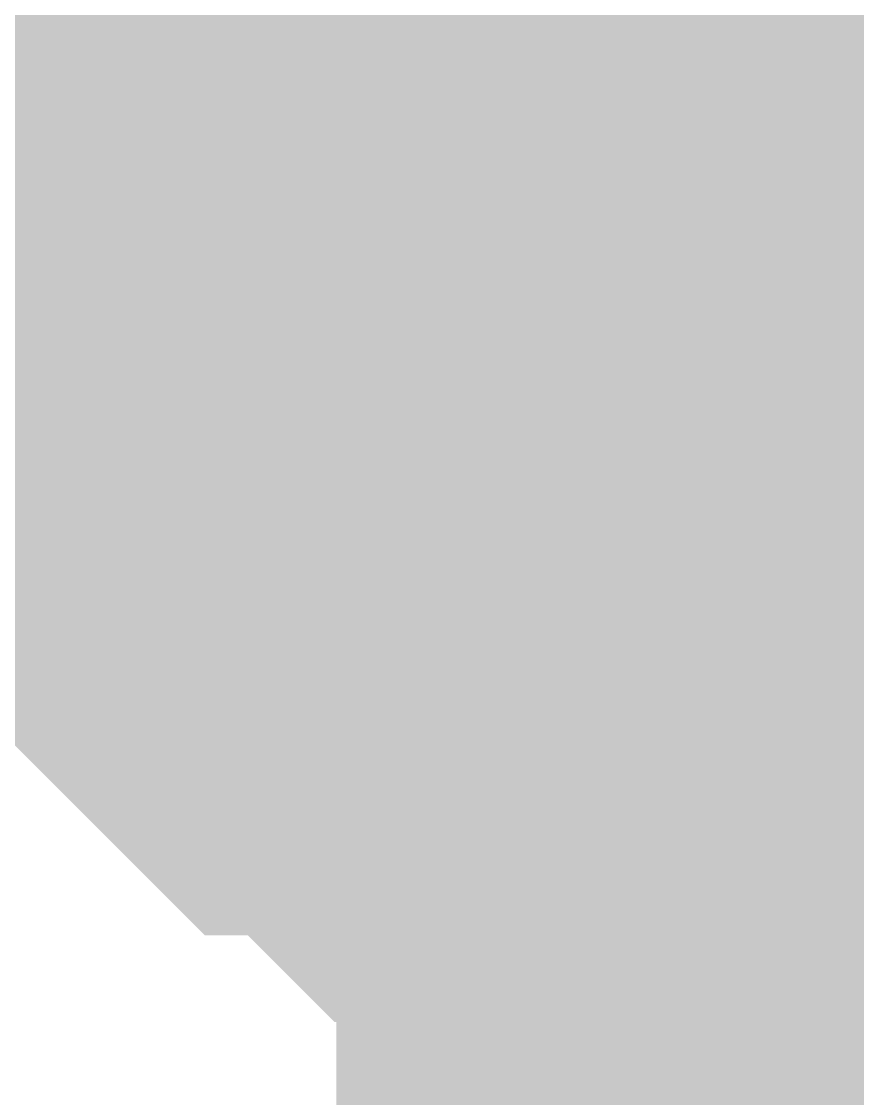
# Model space of a CAD drawing. Header units: inches. Extents: x 0 to 841, y 0 to 594.
# Drawn here: x 774.318 to 775.185, y 541.531 to 542.648 of the extents above; entities that cross this region are included whole.
import ezdxf

# ---------------------------------------------------------------- set-up
doc = ezdxf.new("R2010")
doc.units = ezdxf.units.IN
doc.layers.add('Sheet', color=255, linetype='Continuous')

msp = doc.modelspace()

# ---------------------------------------------------------------- linework, layer by layer
at = {"layer": 'Sheet'}
for points in [[(775.019, 542.4787, 0.7493, 0.7493, 0), (775.019, 544.9941, 0.7493, 0.7493, 0)], [(774.2554, 542.4787, 0.2997, 0.2997, 0), (774.2554, 542.5236, 0.2997, 0.2997, 0), (774.2554, 542.5685, 0.2997, 0.2997, 0), (774.2554, 542.5685, 0.2997, 0.2997, 0), (774.2554, 542.6134, 0.2997, 0.2997, 0), (774.2554, 542.6583, 0.2997, 0.2997, 0), (774.3003, 542.7033, 0.2997, 0.2997, 0), (774.3003, 542.7482, 0.2997, 0.2997, 0), (774.3003, 542.7482, 0.2997, 0.2997, 0), (774.3452, 542.7931, 0.2997, 0.2997, 0), (774.3452, 542.838, 0.2997, 0.2997, 0)], [(774.2554, 542.4787, 0.2997, 0.2997, 0), (774.2554, 542.5236, 0.2997, 0.2997, 0), (774.2554, 542.5685, 0.2997, 0.2997, 0), (774.2554, 542.5685, 0.2997, 0.2997, 0), (774.2554, 542.6134, 0.2997, 0.2997, 0), (774.2554, 542.6583, 0.2997, 0.2997, 0), (774.3003, 542.7033, 0.2997, 0.2997, 0), (774.3003, 542.7482, 0.2997, 0.2997, 0), (774.3003, 542.7482, 0.2997, 0.2997, 0), (774.3452, 542.7931, 0.2997, 0.2997, 0), (774.3452, 542.838, 0.2997, 0.2997, 0)], [(774.2554, 542.4787, 0.2997, 0.2997, 0), (774.2554, 542.5236, 0.2997, 0.2997, 0), (774.2554, 542.5685, 0.2997, 0.2997, 0), (774.2554, 542.5685, 0.2997, 0.2997, 0), (774.2554, 542.6134, 0.2997, 0.2997, 0), (774.2554, 542.6583, 0.2997, 0.2997, 0), (774.3003, 542.7033, 0.2997, 0.2997, 0), (774.3003, 542.7482, 0.2997, 0.2997, 0), (774.3003, 542.7482, 0.2997, 0.2997, 0), (774.3452, 542.7931, 0.2997, 0.2997, 0), (774.3452, 542.838, 0.2997, 0.2997, 0)], [(774.2554, 542.4787, 0.2997, 0.2997, 0), (774.2554, 542.5236, 0.2997, 0.2997, 0), (774.2554, 542.5685, 0.2997, 0.2997, 0), (774.2554, 542.5685, 0.2997, 0.2997, 0), (774.2554, 542.6134, 0.2997, 0.2997, 0), (774.2554, 542.6583, 0.2997, 0.2997, 0), (774.3003, 542.7033, 0.2997, 0.2997, 0), (774.3003, 542.7482, 0.2997, 0.2997, 0), (774.3003, 542.7482, 0.2997, 0.2997, 0), (774.3452, 542.7931, 0.2997, 0.2997, 0), (774.3452, 542.838, 0.2997, 0.2997, 0)], [(774.48, 542.4787, 0.2997, 0.2997, 0), (774.48, 542.5236, 0.2997, 0.2997, 0), (774.48, 542.5236, 0.2997, 0.2997, 0), (774.48, 542.5685, 0.2997, 0.2997, 0), (774.48, 542.5685, 0.2997, 0.2997, 0), (774.48, 542.6134, 0.2997, 0.2997, 0), (774.5249, 542.6134, 0.2997, 0.2997, 0), (774.5249, 542.6583, 0.2997, 0.2997, 0), (774.5249, 542.6583, 0.2997, 0.2997, 0), (774.5249, 542.7033, 0.2997, 0.2997, 0), (774.5249, 542.7033, 0.2997, 0.2997, 0), (774.5698, 542.7482, 0.2997, 0.2997, 0), (774.5698, 542.7482, 0.2997, 0.2997, 0), (774.5698, 542.7931, 0.2997, 0.2997, 0), (774.6147, 542.7931, 0.2997, 0.2997, 0), (774.6147, 542.7931, 0.2997, 0.2997, 0), (774.6147, 542.838, 0.2997, 0.2997, 0)], [(774.48, 542.4787, 0.2997, 0.2997, 0), (774.48, 542.5236, 0.2997, 0.2997, 0), (774.48, 542.5236, 0.2997, 0.2997, 0), (774.48, 542.5685, 0.2997, 0.2997, 0), (774.48, 542.5685, 0.2997, 0.2997, 0), (774.48, 542.6134, 0.2997, 0.2997, 0), (774.5249, 542.6134, 0.2997, 0.2997, 0), (774.5249, 542.6583, 0.2997, 0.2997, 0), (774.5249, 542.6583, 0.2997, 0.2997, 0), (774.5249, 542.7033, 0.2997, 0.2997, 0), (774.5249, 542.7033, 0.2997, 0.2997, 0), (774.5698, 542.7482, 0.2997, 0.2997, 0), (774.5698, 542.7482, 0.2997, 0.2997, 0), (774.5698, 542.7931, 0.2997, 0.2997, 0), (774.6147, 542.7931, 0.2997, 0.2997, 0), (774.6147, 542.7931, 0.2997, 0.2997, 0), (774.6147, 542.838, 0.2997, 0.2997, 0)], [(774.48, 542.4787, 0.2997, 0.2997, 0), (774.48, 542.5236, 0.2997, 0.2997, 0), (774.48, 542.5236, 0.2997, 0.2997, 0), (774.48, 542.5685, 0.2997, 0.2997, 0), (774.48, 542.5685, 0.2997, 0.2997, 0), (774.48, 542.6134, 0.2997, 0.2997, 0), (774.5249, 542.6134, 0.2997, 0.2997, 0), (774.5249, 542.6583, 0.2997, 0.2997, 0), (774.5249, 542.6583, 0.2997, 0.2997, 0), (774.5249, 542.7033, 0.2997, 0.2997, 0), (774.5249, 542.7033, 0.2997, 0.2997, 0), (774.5698, 542.7482, 0.2997, 0.2997, 0), (774.5698, 542.7482, 0.2997, 0.2997, 0), (774.5698, 542.7931, 0.2997, 0.2997, 0), (774.6147, 542.7931, 0.2997, 0.2997, 0), (774.6147, 542.7931, 0.2997, 0.2997, 0), (774.6147, 542.838, 0.2997, 0.2997, 0)], [(752.5162, 542.4787, 0.7493, 0.7493, 0), (760.0171, 542.4787, 0.7493, 0.7493, 0), (775.019, 542.4787, 0.7493, 0.7493, 0)], [(775.019, 542.4787, 0.7493, 0.7493, 0), (775.019, 536.9986, 0.7493, 0.7493, 0)], [(774.2554, 542.6583, 0.0991, 0.0991, 0), (774.3003, 542.7033, 0.0991, 0.0991, 0)], [(774.2554, 542.6583, 0.0991, 0.0991, 0), (774.3003, 542.7033, 0.0991, 0.0991, 0)], [(774.2554, 542.6583, 0.0991, 0.0991, 0), (774.3003, 542.7033, 0.0991, 0.0991, 0)], [(774.2554, 542.6583, 0.0991, 0.0991, 0), (774.3003, 542.7033, 0.0991, 0.0991, 0)], [(774.48, 542.4787, 0.0991, 0.0991, 0), (774.48, 542.5236, 0.0991, 0.0991, 0), (774.48, 542.5236, 0.0991, 0.0991, 0), (774.48, 542.5685, 0.0991, 0.0991, 0), (774.48, 542.5685, 0.0991, 0.0991, 0), (774.48, 542.6134, 0.0991, 0.0991, 0), (774.5249, 542.6134, 0.0991, 0.0991, 0), (774.5249, 542.6583, 0.0991, 0.0991, 0), (774.5249, 542.6583, 0.0991, 0.0991, 0), (774.5249, 542.7033, 0.0991, 0.0991, 0)], [(774.48, 542.4787, 0.0991, 0.0991, 0), (774.48, 542.5236, 0.0991, 0.0991, 0), (774.48, 542.5236, 0.0991, 0.0991, 0), (774.48, 542.5685, 0.0991, 0.0991, 0), (774.48, 542.5685, 0.0991, 0.0991, 0), (774.48, 542.6134, 0.0991, 0.0991, 0), (774.5249, 542.6134, 0.0991, 0.0991, 0), (774.5249, 542.6583, 0.0991, 0.0991, 0), (774.5249, 542.6583, 0.0991, 0.0991, 0), (774.5249, 542.7033, 0.0991, 0.0991, 0)], [(774.48, 542.4787, 0.0991, 0.0991, 0), (774.48, 542.5236, 0.0991, 0.0991, 0), (774.48, 542.5236, 0.0991, 0.0991, 0), (774.48, 542.5685, 0.0991, 0.0991, 0), (774.48, 542.5685, 0.0991, 0.0991, 0), (774.48, 542.6134, 0.0991, 0.0991, 0), (774.5249, 542.6134, 0.0991, 0.0991, 0), (774.5249, 542.6583, 0.0991, 0.0991, 0), (774.5249, 542.6583, 0.0991, 0.0991, 0), (774.5249, 542.7033, 0.0991, 0.0991, 0)], [(775.019, 541.7151, 0.2997, 0.2997, 0), (774.974, 541.7151, 0.2997, 0.2997, 0), (774.9291, 541.7151, 0.2997, 0.2997, 0), (774.8842, 541.7151, 0.2997, 0.2997, 0), (774.8393, 541.7151, 0.2997, 0.2997, 0), (774.8393, 541.76, 0.2997, 0.2997, 0), (774.7944, 541.76, 0.2997, 0.2997, 0), (774.7495, 541.76, 0.2997, 0.2997, 0), (774.7045, 541.76, 0.2997, 0.2997, 0), (774.6596, 541.8049, 0.2997, 0.2997, 0), (774.6596, 541.8049, 0.2997, 0.2997, 0), (774.6147, 541.8498, 0.2997, 0.2997, 0), (774.5698, 541.8498, 0.2997, 0.2997, 0), (774.5698, 541.8498, 0.2997, 0.2997, 0), (774.5249, 541.8947, 0.2997, 0.2997, 0), (774.48, 541.9397, 0.2997, 0.2997, 0), (774.48, 541.9397, 0.2997, 0.2997, 0), (774.4351, 541.9846, 0.2997, 0.2997, 0), (774.4351, 541.9846, 0.2997, 0.2997, 0), (774.3901, 542.0295, 0.2997, 0.2997, 0), (774.3901, 542.0744, 0.2997, 0.2997, 0), (774.3452, 542.0744, 0.2997, 0.2997, 0), (774.3452, 542.1193, 0.2997, 0.2997, 0), (774.3452, 542.1642, 0.2997, 0.2997, 0), (774.3003, 542.2092, 0.2997, 0.2997, 0), (774.3003, 542.2092, 0.2997, 0.2997, 0), (774.3003, 542.2541, 0.2997, 0.2997, 0), (774.2554, 542.299, 0.2997, 0.2997, 0), (774.2554, 542.3439, 0.2997, 0.2997, 0), (774.2554, 542.3888, 0.2997, 0.2997, 0), (774.2554, 542.3888, 0.2997, 0.2997, 0), (774.2554, 542.4338, 0.2997, 0.2997, 0), (774.2554, 542.4787, 0.2997, 0.2997, 0)], [(774.2554, 542.4787, 0.2997, 0.2997, 0), (774.2554, 542.4787, 0.2997, 0.2997, 0)], [(775.019, 541.7151, 0.2997, 0.2997, 0), (774.974, 541.7151, 0.2997, 0.2997, 0), (774.9291, 541.7151, 0.2997, 0.2997, 0), (774.8842, 541.7151, 0.2997, 0.2997, 0), (774.8393, 541.7151, 0.2997, 0.2997, 0), (774.8393, 541.76, 0.2997, 0.2997, 0), (774.7944, 541.76, 0.2997, 0.2997, 0), (774.7495, 541.76, 0.2997, 0.2997, 0), (774.7045, 541.76, 0.2997, 0.2997, 0), (774.6596, 541.8049, 0.2997, 0.2997, 0), (774.6596, 541.8049, 0.2997, 0.2997, 0), (774.6147, 541.8498, 0.2997, 0.2997, 0), (774.5698, 541.8498, 0.2997, 0.2997, 0), (774.5698, 541.8498, 0.2997, 0.2997, 0), (774.5249, 541.8947, 0.2997, 0.2997, 0), (774.48, 541.9397, 0.2997, 0.2997, 0), (774.48, 541.9397, 0.2997, 0.2997, 0), (774.4351, 541.9846, 0.2997, 0.2997, 0), (774.4351, 541.9846, 0.2997, 0.2997, 0), (774.3901, 542.0295, 0.2997, 0.2997, 0), (774.3901, 542.0744, 0.2997, 0.2997, 0), (774.3452, 542.0744, 0.2997, 0.2997, 0), (774.3452, 542.1193, 0.2997, 0.2997, 0), (774.3452, 542.1642, 0.2997, 0.2997, 0), (774.3003, 542.2092, 0.2997, 0.2997, 0), (774.3003, 542.2092, 0.2997, 0.2997, 0), (774.3003, 542.2541, 0.2997, 0.2997, 0), (774.2554, 542.299, 0.2997, 0.2997, 0), (774.2554, 542.3439, 0.2997, 0.2997, 0), (774.2554, 542.3888, 0.2997, 0.2997, 0), (774.2554, 542.3888, 0.2997, 0.2997, 0), (774.2554, 542.4338, 0.2997, 0.2997, 0), (774.2554, 542.4787, 0.2997, 0.2997, 0)], [(774.2554, 542.4787, 0.2997, 0.2997, 0), (774.2554, 542.4787, 0.2997, 0.2997, 0)], [(775.019, 541.7151, 0.2997, 0.2997, 0), (774.974, 541.7151, 0.2997, 0.2997, 0), (774.9291, 541.7151, 0.2997, 0.2997, 0), (774.8842, 541.7151, 0.2997, 0.2997, 0), (774.8393, 541.7151, 0.2997, 0.2997, 0), (774.8393, 541.76, 0.2997, 0.2997, 0), (774.7944, 541.76, 0.2997, 0.2997, 0), (774.7495, 541.76, 0.2997, 0.2997, 0), (774.7045, 541.76, 0.2997, 0.2997, 0), (774.6596, 541.8049, 0.2997, 0.2997, 0), (774.6596, 541.8049, 0.2997, 0.2997, 0), (774.6147, 541.8498, 0.2997, 0.2997, 0), (774.5698, 541.8498, 0.2997, 0.2997, 0), (774.5698, 541.8498, 0.2997, 0.2997, 0), (774.5249, 541.8947, 0.2997, 0.2997, 0), (774.48, 541.9397, 0.2997, 0.2997, 0), (774.48, 541.9397, 0.2997, 0.2997, 0), (774.4351, 541.9846, 0.2997, 0.2997, 0), (774.4351, 541.9846, 0.2997, 0.2997, 0), (774.3901, 542.0295, 0.2997, 0.2997, 0), (774.3901, 542.0744, 0.2997, 0.2997, 0), (774.3452, 542.0744, 0.2997, 0.2997, 0), (774.3452, 542.1193, 0.2997, 0.2997, 0), (774.3452, 542.1642, 0.2997, 0.2997, 0), (774.3003, 542.2092, 0.2997, 0.2997, 0), (774.3003, 542.2092, 0.2997, 0.2997, 0), (774.3003, 542.2541, 0.2997, 0.2997, 0), (774.2554, 542.299, 0.2997, 0.2997, 0), (774.2554, 542.3439, 0.2997, 0.2997, 0), (774.2554, 542.3888, 0.2997, 0.2997, 0), (774.2554, 542.3888, 0.2997, 0.2997, 0), (774.2554, 542.4338, 0.2997, 0.2997, 0), (774.2554, 542.4787, 0.2997, 0.2997, 0)], [(774.2554, 542.4787, 0.2997, 0.2997, 0), (774.2554, 542.4787, 0.2997, 0.2997, 0)], [(775.019, 541.7151, 0.2997, 0.2997, 0), (774.974, 541.7151, 0.2997, 0.2997, 0), (774.9291, 541.7151, 0.2997, 0.2997, 0), (774.8842, 541.7151, 0.2997, 0.2997, 0), (774.8393, 541.7151, 0.2997, 0.2997, 0), (774.8393, 541.76, 0.2997, 0.2997, 0), (774.7944, 541.76, 0.2997, 0.2997, 0), (774.7495, 541.76, 0.2997, 0.2997, 0), (774.7045, 541.76, 0.2997, 0.2997, 0), (774.6596, 541.8049, 0.2997, 0.2997, 0), (774.6596, 541.8049, 0.2997, 0.2997, 0), (774.6147, 541.8498, 0.2997, 0.2997, 0), (774.5698, 541.8498, 0.2997, 0.2997, 0), (774.5698, 541.8498, 0.2997, 0.2997, 0), (774.5249, 541.8947, 0.2997, 0.2997, 0), (774.48, 541.9397, 0.2997, 0.2997, 0), (774.48, 541.9397, 0.2997, 0.2997, 0), (774.4351, 541.9846, 0.2997, 0.2997, 0), (774.4351, 541.9846, 0.2997, 0.2997, 0), (774.3901, 542.0295, 0.2997, 0.2997, 0), (774.3901, 542.0744, 0.2997, 0.2997, 0), (774.3452, 542.0744, 0.2997, 0.2997, 0), (774.3452, 542.1193, 0.2997, 0.2997, 0), (774.3452, 542.1642, 0.2997, 0.2997, 0), (774.3003, 542.2092, 0.2997, 0.2997, 0), (774.3003, 542.2092, 0.2997, 0.2997, 0), (774.3003, 542.2541, 0.2997, 0.2997, 0), (774.2554, 542.299, 0.2997, 0.2997, 0), (774.2554, 542.3439, 0.2997, 0.2997, 0), (774.2554, 542.3888, 0.2997, 0.2997, 0), (774.2554, 542.3888, 0.2997, 0.2997, 0), (774.2554, 542.4338, 0.2997, 0.2997, 0), (774.2554, 542.4787, 0.2997, 0.2997, 0)], [(774.2554, 542.4787, 0.2997, 0.2997, 0), (774.2554, 542.4787, 0.2997, 0.2997, 0)], [(775.019, 541.9846, 0.2997, 0.2997, 0), (774.974, 541.9846, 0.2997, 0.2997, 0), (774.974, 541.9846, 0.2997, 0.2997, 0), (774.9291, 541.9846, 0.2997, 0.2997, 0), (774.8842, 541.9846, 0.2997, 0.2997, 0), (774.8842, 541.9846, 0.2997, 0.2997, 0), (774.8393, 542.0295, 0.2997, 0.2997, 0), (774.8393, 542.0295, 0.2997, 0.2997, 0), (774.7944, 542.0295, 0.2997, 0.2997, 0), (774.7944, 542.0295, 0.2997, 0.2997, 0), (774.7495, 542.0295, 0.2997, 0.2997, 0), (774.7495, 542.0744, 0.2997, 0.2997, 0), (774.7045, 542.0744, 0.2997, 0.2997, 0), (774.7045, 542.0744, 0.2997, 0.2997, 0), (774.6596, 542.1193, 0.2997, 0.2997, 0), (774.6596, 542.1193, 0.2997, 0.2997, 0), (774.6147, 542.1193, 0.2997, 0.2997, 0), (774.6147, 542.1642, 0.2997, 0.2997, 0), (774.6147, 542.1642, 0.2997, 0.2997, 0), (774.5698, 542.1642, 0.2997, 0.2997, 0), (774.5698, 542.2092, 0.2997, 0.2997, 0), (774.5698, 542.2092, 0.2997, 0.2997, 0), (774.5249, 542.2541, 0.2997, 0.2997, 0), (774.5249, 542.2541, 0.2997, 0.2997, 0), (774.5249, 542.299, 0.2997, 0.2997, 0), (774.5249, 542.299, 0.2997, 0.2997, 0), (774.5249, 542.3439, 0.2997, 0.2997, 0), (774.48, 542.3439, 0.2997, 0.2997, 0), (774.48, 542.3888, 0.2997, 0.2997, 0), (774.48, 542.3888, 0.2997, 0.2997, 0), (774.48, 542.4338, 0.2997, 0.2997, 0), (774.48, 542.4338, 0.2997, 0.2997, 0), (774.48, 542.4787, 0.2997, 0.2997, 0)], [(774.48, 542.4787, 0.2997, 0.2997, 0), (774.48, 542.4787, 0.2997, 0.2997, 0)], [(775.019, 541.9846, 0.2997, 0.2997, 0), (774.974, 541.9846, 0.2997, 0.2997, 0), (774.974, 541.9846, 0.2997, 0.2997, 0), (774.9291, 541.9846, 0.2997, 0.2997, 0), (774.8842, 541.9846, 0.2997, 0.2997, 0), (774.8842, 541.9846, 0.2997, 0.2997, 0), (774.8393, 542.0295, 0.2997, 0.2997, 0), (774.8393, 542.0295, 0.2997, 0.2997, 0), (774.7944, 542.0295, 0.2997, 0.2997, 0), (774.7944, 542.0295, 0.2997, 0.2997, 0), (774.7495, 542.0295, 0.2997, 0.2997, 0), (774.7495, 542.0744, 0.2997, 0.2997, 0), (774.7045, 542.0744, 0.2997, 0.2997, 0), (774.7045, 542.0744, 0.2997, 0.2997, 0), (774.6596, 542.1193, 0.2997, 0.2997, 0), (774.6596, 542.1193, 0.2997, 0.2997, 0), (774.6147, 542.1193, 0.2997, 0.2997, 0), (774.6147, 542.1642, 0.2997, 0.2997, 0), (774.6147, 542.1642, 0.2997, 0.2997, 0), (774.5698, 542.1642, 0.2997, 0.2997, 0), (774.5698, 542.2092, 0.2997, 0.2997, 0), (774.5698, 542.2092, 0.2997, 0.2997, 0), (774.5249, 542.2541, 0.2997, 0.2997, 0), (774.5249, 542.2541, 0.2997, 0.2997, 0), (774.5249, 542.299, 0.2997, 0.2997, 0), (774.5249, 542.299, 0.2997, 0.2997, 0), (774.5249, 542.3439, 0.2997, 0.2997, 0), (774.48, 542.3439, 0.2997, 0.2997, 0), (774.48, 542.3888, 0.2997, 0.2997, 0), (774.48, 542.3888, 0.2997, 0.2997, 0), (774.48, 542.4338, 0.2997, 0.2997, 0), (774.48, 542.4338, 0.2997, 0.2997, 0), (774.48, 542.4787, 0.2997, 0.2997, 0)], [(774.48, 542.4787, 0.2997, 0.2997, 0), (774.48, 542.4787, 0.2997, 0.2997, 0)], [(775.019, 541.9846, 0.2997, 0.2997, 0), (774.974, 541.9846, 0.2997, 0.2997, 0), (774.974, 541.9846, 0.2997, 0.2997, 0), (774.9291, 541.9846, 0.2997, 0.2997, 0), (774.8842, 541.9846, 0.2997, 0.2997, 0), (774.8842, 541.9846, 0.2997, 0.2997, 0), (774.8393, 542.0295, 0.2997, 0.2997, 0), (774.8393, 542.0295, 0.2997, 0.2997, 0), (774.7944, 542.0295, 0.2997, 0.2997, 0), (774.7944, 542.0295, 0.2997, 0.2997, 0), (774.7495, 542.0295, 0.2997, 0.2997, 0), (774.7495, 542.0744, 0.2997, 0.2997, 0), (774.7045, 542.0744, 0.2997, 0.2997, 0), (774.7045, 542.0744, 0.2997, 0.2997, 0), (774.6596, 542.1193, 0.2997, 0.2997, 0), (774.6596, 542.1193, 0.2997, 0.2997, 0), (774.6147, 542.1193, 0.2997, 0.2997, 0), (774.6147, 542.1642, 0.2997, 0.2997, 0), (774.6147, 542.1642, 0.2997, 0.2997, 0), (774.5698, 542.1642, 0.2997, 0.2997, 0), (774.5698, 542.2092, 0.2997, 0.2997, 0), (774.5698, 542.2092, 0.2997, 0.2997, 0), (774.5249, 542.2541, 0.2997, 0.2997, 0), (774.5249, 542.2541, 0.2997, 0.2997, 0), (774.5249, 542.299, 0.2997, 0.2997, 0), (774.5249, 542.299, 0.2997, 0.2997, 0), (774.5249, 542.3439, 0.2997, 0.2997, 0), (774.48, 542.3439, 0.2997, 0.2997, 0), (774.48, 542.3888, 0.2997, 0.2997, 0), (774.48, 542.3888, 0.2997, 0.2997, 0), (774.48, 542.4338, 0.2997, 0.2997, 0), (774.48, 542.4338, 0.2997, 0.2997, 0), (774.48, 542.4787, 0.2997, 0.2997, 0)], [(774.48, 542.4787, 0.2997, 0.2997, 0), (774.48, 542.4787, 0.2997, 0.2997, 0)], [(775.019, 537.4927, 0.2997, 0.2997, 0), (775.019, 542.4787, 0.2997, 0.2997, 0)], [(775.019, 541.9846, 0.0991, 0.0991, 0), (774.974, 541.9846, 0.0991, 0.0991, 0), (774.974, 541.9846, 0.0991, 0.0991, 0), (774.9291, 541.9846, 0.0991, 0.0991, 0), (774.8842, 541.9846, 0.0991, 0.0991, 0), (774.8842, 541.9846, 0.0991, 0.0991, 0), (774.8393, 542.0295, 0.0991, 0.0991, 0), (774.8393, 542.0295, 0.0991, 0.0991, 0), (774.7944, 542.0295, 0.0991, 0.0991, 0), (774.7944, 542.0295, 0.0991, 0.0991, 0), (774.7495, 542.0295, 0.0991, 0.0991, 0), (774.7495, 542.0744, 0.0991, 0.0991, 0), (774.7045, 542.0744, 0.0991, 0.0991, 0), (774.7045, 542.0744, 0.0991, 0.0991, 0), (774.6596, 542.1193, 0.0991, 0.0991, 0), (774.6596, 542.1193, 0.0991, 0.0991, 0), (774.6147, 542.1193, 0.0991, 0.0991, 0), (774.6147, 542.1642, 0.0991, 0.0991, 0), (774.6147, 542.1642, 0.0991, 0.0991, 0), (774.5698, 542.1642, 0.0991, 0.0991, 0), (774.5698, 542.2092, 0.0991, 0.0991, 0), (774.5698, 542.2092, 0.0991, 0.0991, 0), (774.5249, 542.2541, 0.0991, 0.0991, 0), (774.5249, 542.2541, 0.0991, 0.0991, 0), (774.5249, 542.299, 0.0991, 0.0991, 0), (774.5249, 542.299, 0.0991, 0.0991, 0), (774.5249, 542.3439, 0.0991, 0.0991, 0), (774.48, 542.3439, 0.0991, 0.0991, 0), (774.48, 542.3888, 0.0991, 0.0991, 0), (774.48, 542.3888, 0.0991, 0.0991, 0), (774.48, 542.4338, 0.0991, 0.0991, 0), (774.48, 542.4338, 0.0991, 0.0991, 0), (774.48, 542.4787, 0.0991, 0.0991, 0)], [(774.48, 542.4787, 0.0991, 0.0991, 0), (774.48, 542.4787, 0.0991, 0.0991, 0)], [(775.019, 541.9846, 0.0991, 0.0991, 0), (774.974, 541.9846, 0.0991, 0.0991, 0), (774.974, 541.9846, 0.0991, 0.0991, 0), (774.9291, 541.9846, 0.0991, 0.0991, 0), (774.8842, 541.9846, 0.0991, 0.0991, 0), (774.8842, 541.9846, 0.0991, 0.0991, 0), (774.8393, 542.0295, 0.0991, 0.0991, 0), (774.8393, 542.0295, 0.0991, 0.0991, 0), (774.7944, 542.0295, 0.0991, 0.0991, 0), (774.7944, 542.0295, 0.0991, 0.0991, 0), (774.7495, 542.0295, 0.0991, 0.0991, 0), (774.7495, 542.0744, 0.0991, 0.0991, 0), (774.7045, 542.0744, 0.0991, 0.0991, 0), (774.7045, 542.0744, 0.0991, 0.0991, 0), (774.6596, 542.1193, 0.0991, 0.0991, 0), (774.6596, 542.1193, 0.0991, 0.0991, 0), (774.6147, 542.1193, 0.0991, 0.0991, 0), (774.6147, 542.1642, 0.0991, 0.0991, 0), (774.6147, 542.1642, 0.0991, 0.0991, 0), (774.5698, 542.1642, 0.0991, 0.0991, 0), (774.5698, 542.2092, 0.0991, 0.0991, 0), (774.5698, 542.2092, 0.0991, 0.0991, 0), (774.5249, 542.2541, 0.0991, 0.0991, 0), (774.5249, 542.2541, 0.0991, 0.0991, 0), (774.5249, 542.299, 0.0991, 0.0991, 0), (774.5249, 542.299, 0.0991, 0.0991, 0), (774.5249, 542.3439, 0.0991, 0.0991, 0), (774.48, 542.3439, 0.0991, 0.0991, 0), (774.48, 542.3888, 0.0991, 0.0991, 0), (774.48, 542.3888, 0.0991, 0.0991, 0), (774.48, 542.4338, 0.0991, 0.0991, 0), (774.48, 542.4338, 0.0991, 0.0991, 0), (774.48, 542.4787, 0.0991, 0.0991, 0)], [(774.48, 542.4787, 0.0991, 0.0991, 0), (774.48, 542.4787, 0.0991, 0.0991, 0)], [(775.019, 541.9846, 0.0991, 0.0991, 0), (774.974, 541.9846, 0.0991, 0.0991, 0), (774.974, 541.9846, 0.0991, 0.0991, 0), (774.9291, 541.9846, 0.0991, 0.0991, 0), (774.8842, 541.9846, 0.0991, 0.0991, 0), (774.8842, 541.9846, 0.0991, 0.0991, 0), (774.8393, 542.0295, 0.0991, 0.0991, 0), (774.8393, 542.0295, 0.0991, 0.0991, 0), (774.7944, 542.0295, 0.0991, 0.0991, 0), (774.7944, 542.0295, 0.0991, 0.0991, 0), (774.7495, 542.0295, 0.0991, 0.0991, 0), (774.7495, 542.0744, 0.0991, 0.0991, 0), (774.7045, 542.0744, 0.0991, 0.0991, 0), (774.7045, 542.0744, 0.0991, 0.0991, 0), (774.6596, 542.1193, 0.0991, 0.0991, 0), (774.6596, 542.1193, 0.0991, 0.0991, 0), (774.6147, 542.1193, 0.0991, 0.0991, 0), (774.6147, 542.1642, 0.0991, 0.0991, 0), (774.6147, 542.1642, 0.0991, 0.0991, 0), (774.5698, 542.1642, 0.0991, 0.0991, 0), (774.5698, 542.2092, 0.0991, 0.0991, 0), (774.5698, 542.2092, 0.0991, 0.0991, 0), (774.5249, 542.2541, 0.0991, 0.0991, 0), (774.5249, 542.2541, 0.0991, 0.0991, 0), (774.5249, 542.299, 0.0991, 0.0991, 0), (774.5249, 542.299, 0.0991, 0.0991, 0), (774.5249, 542.3439, 0.0991, 0.0991, 0), (774.48, 542.3439, 0.0991, 0.0991, 0), (774.48, 542.3888, 0.0991, 0.0991, 0), (774.48, 542.3888, 0.0991, 0.0991, 0), (774.48, 542.4338, 0.0991, 0.0991, 0), (774.48, 542.4338, 0.0991, 0.0991, 0), (774.48, 542.4787, 0.0991, 0.0991, 0)], [(774.48, 542.4787, 0.0991, 0.0991, 0), (774.48, 542.4787, 0.0991, 0.0991, 0)], [(775.019, 541.7151, 0.0991, 0.0991, 0), (774.974, 541.7151, 0.0991, 0.0991, 0), (774.9291, 541.7151, 0.0991, 0.0991, 0), (774.8842, 541.7151, 0.0991, 0.0991, 0), (774.8393, 541.7151, 0.0991, 0.0991, 0), (774.8393, 541.76, 0.0991, 0.0991, 0), (774.7944, 541.76, 0.0991, 0.0991, 0), (774.7495, 541.76, 0.0991, 0.0991, 0), (774.7045, 541.76, 0.0991, 0.0991, 0), (774.6596, 541.8049, 0.0991, 0.0991, 0), (774.6596, 541.8049, 0.0991, 0.0991, 0), (774.6147, 541.8498, 0.0991, 0.0991, 0), (774.5698, 541.8498, 0.0991, 0.0991, 0), (774.5698, 541.8498, 0.0991, 0.0991, 0), (774.5249, 541.8947, 0.0991, 0.0991, 0), (774.48, 541.9397, 0.0991, 0.0991, 0), (774.48, 541.9397, 0.0991, 0.0991, 0), (774.4351, 541.9846, 0.0991, 0.0991, 0), (774.4351, 541.9846, 0.0991, 0.0991, 0), (774.3901, 542.0295, 0.0991, 0.0991, 0), (774.3901, 542.0744, 0.0991, 0.0991, 0), (774.3452, 542.0744, 0.0991, 0.0991, 0), (774.3452, 542.1193, 0.0991, 0.0991, 0), (774.3452, 542.1642, 0.0991, 0.0991, 0), (774.3003, 542.2092, 0.0991, 0.0991, 0), (774.3003, 542.2092, 0.0991, 0.0991, 0), (774.3003, 542.2541, 0.0991, 0.0991, 0), (774.2554, 542.299, 0.0991, 0.0991, 0)], [(775.019, 541.7151, 0.0991, 0.0991, 0), (774.974, 541.7151, 0.0991, 0.0991, 0), (774.9291, 541.7151, 0.0991, 0.0991, 0), (774.8842, 541.7151, 0.0991, 0.0991, 0), (774.8393, 541.7151, 0.0991, 0.0991, 0), (774.8393, 541.76, 0.0991, 0.0991, 0), (774.7944, 541.76, 0.0991, 0.0991, 0), (774.7495, 541.76, 0.0991, 0.0991, 0), (774.7045, 541.76, 0.0991, 0.0991, 0), (774.6596, 541.8049, 0.0991, 0.0991, 0), (774.6596, 541.8049, 0.0991, 0.0991, 0), (774.6147, 541.8498, 0.0991, 0.0991, 0), (774.5698, 541.8498, 0.0991, 0.0991, 0), (774.5698, 541.8498, 0.0991, 0.0991, 0), (774.5249, 541.8947, 0.0991, 0.0991, 0), (774.48, 541.9397, 0.0991, 0.0991, 0), (774.48, 541.9397, 0.0991, 0.0991, 0), (774.4351, 541.9846, 0.0991, 0.0991, 0), (774.4351, 541.9846, 0.0991, 0.0991, 0), (774.3901, 542.0295, 0.0991, 0.0991, 0), (774.3901, 542.0744, 0.0991, 0.0991, 0), (774.3452, 542.0744, 0.0991, 0.0991, 0), (774.3452, 542.1193, 0.0991, 0.0991, 0), (774.3452, 542.1642, 0.0991, 0.0991, 0), (774.3003, 542.2092, 0.0991, 0.0991, 0), (774.3003, 542.2092, 0.0991, 0.0991, 0), (774.3003, 542.2541, 0.0991, 0.0991, 0), (774.2554, 542.299, 0.0991, 0.0991, 0)], [(775.019, 541.7151, 0.0991, 0.0991, 0), (774.974, 541.7151, 0.0991, 0.0991, 0), (774.9291, 541.7151, 0.0991, 0.0991, 0), (774.8842, 541.7151, 0.0991, 0.0991, 0), (774.8393, 541.7151, 0.0991, 0.0991, 0), (774.8393, 541.76, 0.0991, 0.0991, 0), (774.7944, 541.76, 0.0991, 0.0991, 0), (774.7495, 541.76, 0.0991, 0.0991, 0), (774.7045, 541.76, 0.0991, 0.0991, 0), (774.6596, 541.8049, 0.0991, 0.0991, 0), (774.6596, 541.8049, 0.0991, 0.0991, 0), (774.6147, 541.8498, 0.0991, 0.0991, 0), (774.5698, 541.8498, 0.0991, 0.0991, 0), (774.5698, 541.8498, 0.0991, 0.0991, 0), (774.5249, 541.8947, 0.0991, 0.0991, 0), (774.48, 541.9397, 0.0991, 0.0991, 0), (774.48, 541.9397, 0.0991, 0.0991, 0), (774.4351, 541.9846, 0.0991, 0.0991, 0), (774.4351, 541.9846, 0.0991, 0.0991, 0), (774.3901, 542.0295, 0.0991, 0.0991, 0), (774.3901, 542.0744, 0.0991, 0.0991, 0), (774.3452, 542.0744, 0.0991, 0.0991, 0), (774.3452, 542.1193, 0.0991, 0.0991, 0), (774.3452, 542.1642, 0.0991, 0.0991, 0), (774.3003, 542.2092, 0.0991, 0.0991, 0), (774.3003, 542.2092, 0.0991, 0.0991, 0), (774.3003, 542.2541, 0.0991, 0.0991, 0), (774.2554, 542.299, 0.0991, 0.0991, 0)], [(775.019, 541.7151, 0.0991, 0.0991, 0), (774.974, 541.7151, 0.0991, 0.0991, 0), (774.9291, 541.7151, 0.0991, 0.0991, 0), (774.8842, 541.7151, 0.0991, 0.0991, 0), (774.8393, 541.7151, 0.0991, 0.0991, 0), (774.8393, 541.76, 0.0991, 0.0991, 0), (774.7944, 541.76, 0.0991, 0.0991, 0), (774.7495, 541.76, 0.0991, 0.0991, 0), (774.7045, 541.76, 0.0991, 0.0991, 0), (774.6596, 541.8049, 0.0991, 0.0991, 0), (774.6596, 541.8049, 0.0991, 0.0991, 0), (774.6147, 541.8498, 0.0991, 0.0991, 0), (774.5698, 541.8498, 0.0991, 0.0991, 0), (774.5698, 541.8498, 0.0991, 0.0991, 0), (774.5249, 541.8947, 0.0991, 0.0991, 0), (774.48, 541.9397, 0.0991, 0.0991, 0), (774.48, 541.9397, 0.0991, 0.0991, 0), (774.4351, 541.9846, 0.0991, 0.0991, 0), (774.4351, 541.9846, 0.0991, 0.0991, 0), (774.3901, 542.0295, 0.0991, 0.0991, 0), (774.3901, 542.0744, 0.0991, 0.0991, 0), (774.3452, 542.0744, 0.0991, 0.0991, 0), (774.3452, 542.1193, 0.0991, 0.0991, 0), (774.3452, 542.1642, 0.0991, 0.0991, 0), (774.3003, 542.2092, 0.0991, 0.0991, 0), (774.3003, 542.2092, 0.0991, 0.0991, 0), (774.3003, 542.2541, 0.0991, 0.0991, 0), (774.2554, 542.299, 0.0991, 0.0991, 0)], [(775.3783, 542.1193, 0.2997, 0.2997, 0), (775.3334, 542.1193, 0.2997, 0.2997, 0), (775.3334, 542.1193, 0.2997, 0.2997, 0), (775.3334, 542.0744, 0.2997, 0.2997, 0), (775.2885, 542.0744, 0.2997, 0.2997, 0), (775.2885, 542.0744, 0.2997, 0.2997, 0), (775.2435, 542.0295, 0.2997, 0.2997, 0), (775.2435, 542.0295, 0.2997, 0.2997, 0), (775.1986, 542.0295, 0.2997, 0.2997, 0), (775.1986, 542.0295, 0.2997, 0.2997, 0), (775.1537, 542.0295, 0.2997, 0.2997, 0), (775.1537, 541.9846, 0.2997, 0.2997, 0), (775.1088, 541.9846, 0.2997, 0.2997, 0), (775.1088, 541.9846, 0.2997, 0.2997, 0), (775.0639, 541.9846, 0.2997, 0.2997, 0), (775.0639, 541.9846, 0.2997, 0.2997, 0), (775.019, 541.9846, 0.2997, 0.2997, 0)], [(775.3783, 542.1193, 0.2997, 0.2997, 0), (775.3334, 542.1193, 0.2997, 0.2997, 0), (775.3334, 542.1193, 0.2997, 0.2997, 0), (775.3334, 542.0744, 0.2997, 0.2997, 0), (775.2885, 542.0744, 0.2997, 0.2997, 0), (775.2885, 542.0744, 0.2997, 0.2997, 0), (775.2435, 542.0295, 0.2997, 0.2997, 0), (775.2435, 542.0295, 0.2997, 0.2997, 0), (775.1986, 542.0295, 0.2997, 0.2997, 0), (775.1986, 542.0295, 0.2997, 0.2997, 0), (775.1537, 542.0295, 0.2997, 0.2997, 0), (775.1537, 541.9846, 0.2997, 0.2997, 0), (775.1088, 541.9846, 0.2997, 0.2997, 0), (775.1088, 541.9846, 0.2997, 0.2997, 0), (775.0639, 541.9846, 0.2997, 0.2997, 0), (775.0639, 541.9846, 0.2997, 0.2997, 0), (775.019, 541.9846, 0.2997, 0.2997, 0)], [(775.3783, 542.1193, 0.2997, 0.2997, 0), (775.3334, 542.1193, 0.2997, 0.2997, 0), (775.3334, 542.1193, 0.2997, 0.2997, 0), (775.3334, 542.0744, 0.2997, 0.2997, 0), (775.2885, 542.0744, 0.2997, 0.2997, 0), (775.2885, 542.0744, 0.2997, 0.2997, 0), (775.2435, 542.0295, 0.2997, 0.2997, 0), (775.2435, 542.0295, 0.2997, 0.2997, 0), (775.1986, 542.0295, 0.2997, 0.2997, 0), (775.1986, 542.0295, 0.2997, 0.2997, 0), (775.1537, 542.0295, 0.2997, 0.2997, 0), (775.1537, 541.9846, 0.2997, 0.2997, 0), (775.1088, 541.9846, 0.2997, 0.2997, 0), (775.1088, 541.9846, 0.2997, 0.2997, 0), (775.0639, 541.9846, 0.2997, 0.2997, 0), (775.0639, 541.9846, 0.2997, 0.2997, 0), (775.019, 541.9846, 0.2997, 0.2997, 0)], [(775.2435, 542.0295, 0.0991, 0.0991, 0), (775.1986, 542.0295, 0.0991, 0.0991, 0), (775.1986, 542.0295, 0.0991, 0.0991, 0), (775.1537, 542.0295, 0.0991, 0.0991, 0), (775.1537, 541.9846, 0.0991, 0.0991, 0), (775.1088, 541.9846, 0.0991, 0.0991, 0), (775.1088, 541.9846, 0.0991, 0.0991, 0), (775.0639, 541.9846, 0.0991, 0.0991, 0), (775.0639, 541.9846, 0.0991, 0.0991, 0), (775.019, 541.9846, 0.0991, 0.0991, 0)], [(775.2435, 542.0295, 0.0991, 0.0991, 0), (775.1986, 542.0295, 0.0991, 0.0991, 0), (775.1986, 542.0295, 0.0991, 0.0991, 0), (775.1537, 542.0295, 0.0991, 0.0991, 0), (775.1537, 541.9846, 0.0991, 0.0991, 0), (775.1088, 541.9846, 0.0991, 0.0991, 0), (775.1088, 541.9846, 0.0991, 0.0991, 0), (775.0639, 541.9846, 0.0991, 0.0991, 0), (775.0639, 541.9846, 0.0991, 0.0991, 0), (775.019, 541.9846, 0.0991, 0.0991, 0)], [(775.2435, 542.0295, 0.0991, 0.0991, 0), (775.1986, 542.0295, 0.0991, 0.0991, 0), (775.1986, 542.0295, 0.0991, 0.0991, 0), (775.1537, 542.0295, 0.0991, 0.0991, 0), (775.1537, 541.9846, 0.0991, 0.0991, 0), (775.1088, 541.9846, 0.0991, 0.0991, 0), (775.1088, 541.9846, 0.0991, 0.0991, 0), (775.0639, 541.9846, 0.0991, 0.0991, 0), (775.0639, 541.9846, 0.0991, 0.0991, 0), (775.019, 541.9846, 0.0991, 0.0991, 0)], [(775.3783, 541.8049, 0.2997, 0.2997, 0), (775.3334, 541.8049, 0.2997, 0.2997, 0), (775.2885, 541.76, 0.2997, 0.2997, 0), (775.2885, 541.76, 0.2997, 0.2997, 0), (775.2435, 541.76, 0.2997, 0.2997, 0), (775.1986, 541.76, 0.2997, 0.2997, 0), (775.1537, 541.7151, 0.2997, 0.2997, 0), (775.1088, 541.7151, 0.2997, 0.2997, 0), (775.1088, 541.7151, 0.2997, 0.2997, 0), (775.0639, 541.7151, 0.2997, 0.2997, 0), (775.019, 541.7151, 0.2997, 0.2997, 0)], [(775.3783, 541.8049, 0.2997, 0.2997, 0), (775.3334, 541.8049, 0.2997, 0.2997, 0), (775.2885, 541.76, 0.2997, 0.2997, 0), (775.2885, 541.76, 0.2997, 0.2997, 0), (775.2435, 541.76, 0.2997, 0.2997, 0), (775.1986, 541.76, 0.2997, 0.2997, 0), (775.1537, 541.7151, 0.2997, 0.2997, 0), (775.1088, 541.7151, 0.2997, 0.2997, 0), (775.1088, 541.7151, 0.2997, 0.2997, 0), (775.0639, 541.7151, 0.2997, 0.2997, 0), (775.019, 541.7151, 0.2997, 0.2997, 0)], [(775.3783, 541.8049, 0.2997, 0.2997, 0), (775.3334, 541.8049, 0.2997, 0.2997, 0), (775.2885, 541.76, 0.2997, 0.2997, 0), (775.2885, 541.76, 0.2997, 0.2997, 0), (775.2435, 541.76, 0.2997, 0.2997, 0), (775.1986, 541.76, 0.2997, 0.2997, 0), (775.1537, 541.7151, 0.2997, 0.2997, 0), (775.1088, 541.7151, 0.2997, 0.2997, 0), (775.1088, 541.7151, 0.2997, 0.2997, 0), (775.0639, 541.7151, 0.2997, 0.2997, 0), (775.019, 541.7151, 0.2997, 0.2997, 0)], [(775.3783, 541.8049, 0.2997, 0.2997, 0), (775.3334, 541.8049, 0.2997, 0.2997, 0), (775.2885, 541.76, 0.2997, 0.2997, 0), (775.2885, 541.76, 0.2997, 0.2997, 0), (775.2435, 541.76, 0.2997, 0.2997, 0), (775.1986, 541.76, 0.2997, 0.2997, 0), (775.1537, 541.7151, 0.2997, 0.2997, 0), (775.1088, 541.7151, 0.2997, 0.2997, 0), (775.1088, 541.7151, 0.2997, 0.2997, 0), (775.0639, 541.7151, 0.2997, 0.2997, 0), (775.019, 541.7151, 0.2997, 0.2997, 0)], [(775.2435, 541.76, 0.0991, 0.0991, 0), (775.1986, 541.76, 0.0991, 0.0991, 0), (775.1537, 541.7151, 0.0991, 0.0991, 0), (775.1088, 541.7151, 0.0991, 0.0991, 0), (775.1088, 541.7151, 0.0991, 0.0991, 0), (775.0639, 541.7151, 0.0991, 0.0991, 0), (775.019, 541.7151, 0.0991, 0.0991, 0)], [(775.2435, 541.76, 0.0991, 0.0991, 0), (775.1986, 541.76, 0.0991, 0.0991, 0), (775.1537, 541.7151, 0.0991, 0.0991, 0), (775.1088, 541.7151, 0.0991, 0.0991, 0), (775.1088, 541.7151, 0.0991, 0.0991, 0), (775.0639, 541.7151, 0.0991, 0.0991, 0), (775.019, 541.7151, 0.0991, 0.0991, 0)], [(775.2435, 541.76, 0.0991, 0.0991, 0), (775.1986, 541.76, 0.0991, 0.0991, 0), (775.1537, 541.7151, 0.0991, 0.0991, 0), (775.1088, 541.7151, 0.0991, 0.0991, 0), (775.1088, 541.7151, 0.0991, 0.0991, 0), (775.0639, 541.7151, 0.0991, 0.0991, 0), (775.019, 541.7151, 0.0991, 0.0991, 0)], [(775.2435, 541.76, 0.0991, 0.0991, 0), (775.1986, 541.76, 0.0991, 0.0991, 0), (775.1537, 541.7151, 0.0991, 0.0991, 0), (775.1088, 541.7151, 0.0991, 0.0991, 0), (775.1088, 541.7151, 0.0991, 0.0991, 0), (775.0639, 541.7151, 0.0991, 0.0991, 0), (775.019, 541.7151, 0.0991, 0.0991, 0)]]:
    msp.add_lwpolyline(points, format="xyseb", dxfattribs=at)
msp.add_lwpolyline([(774.7459, 542.4996, 0.508, 0.508, 1), (775.2539, 542.4996, 0.508, 0.508, 1)], format="xyseb", close=True, dxfattribs=at)

doc.saveas('drawing.dxf')
